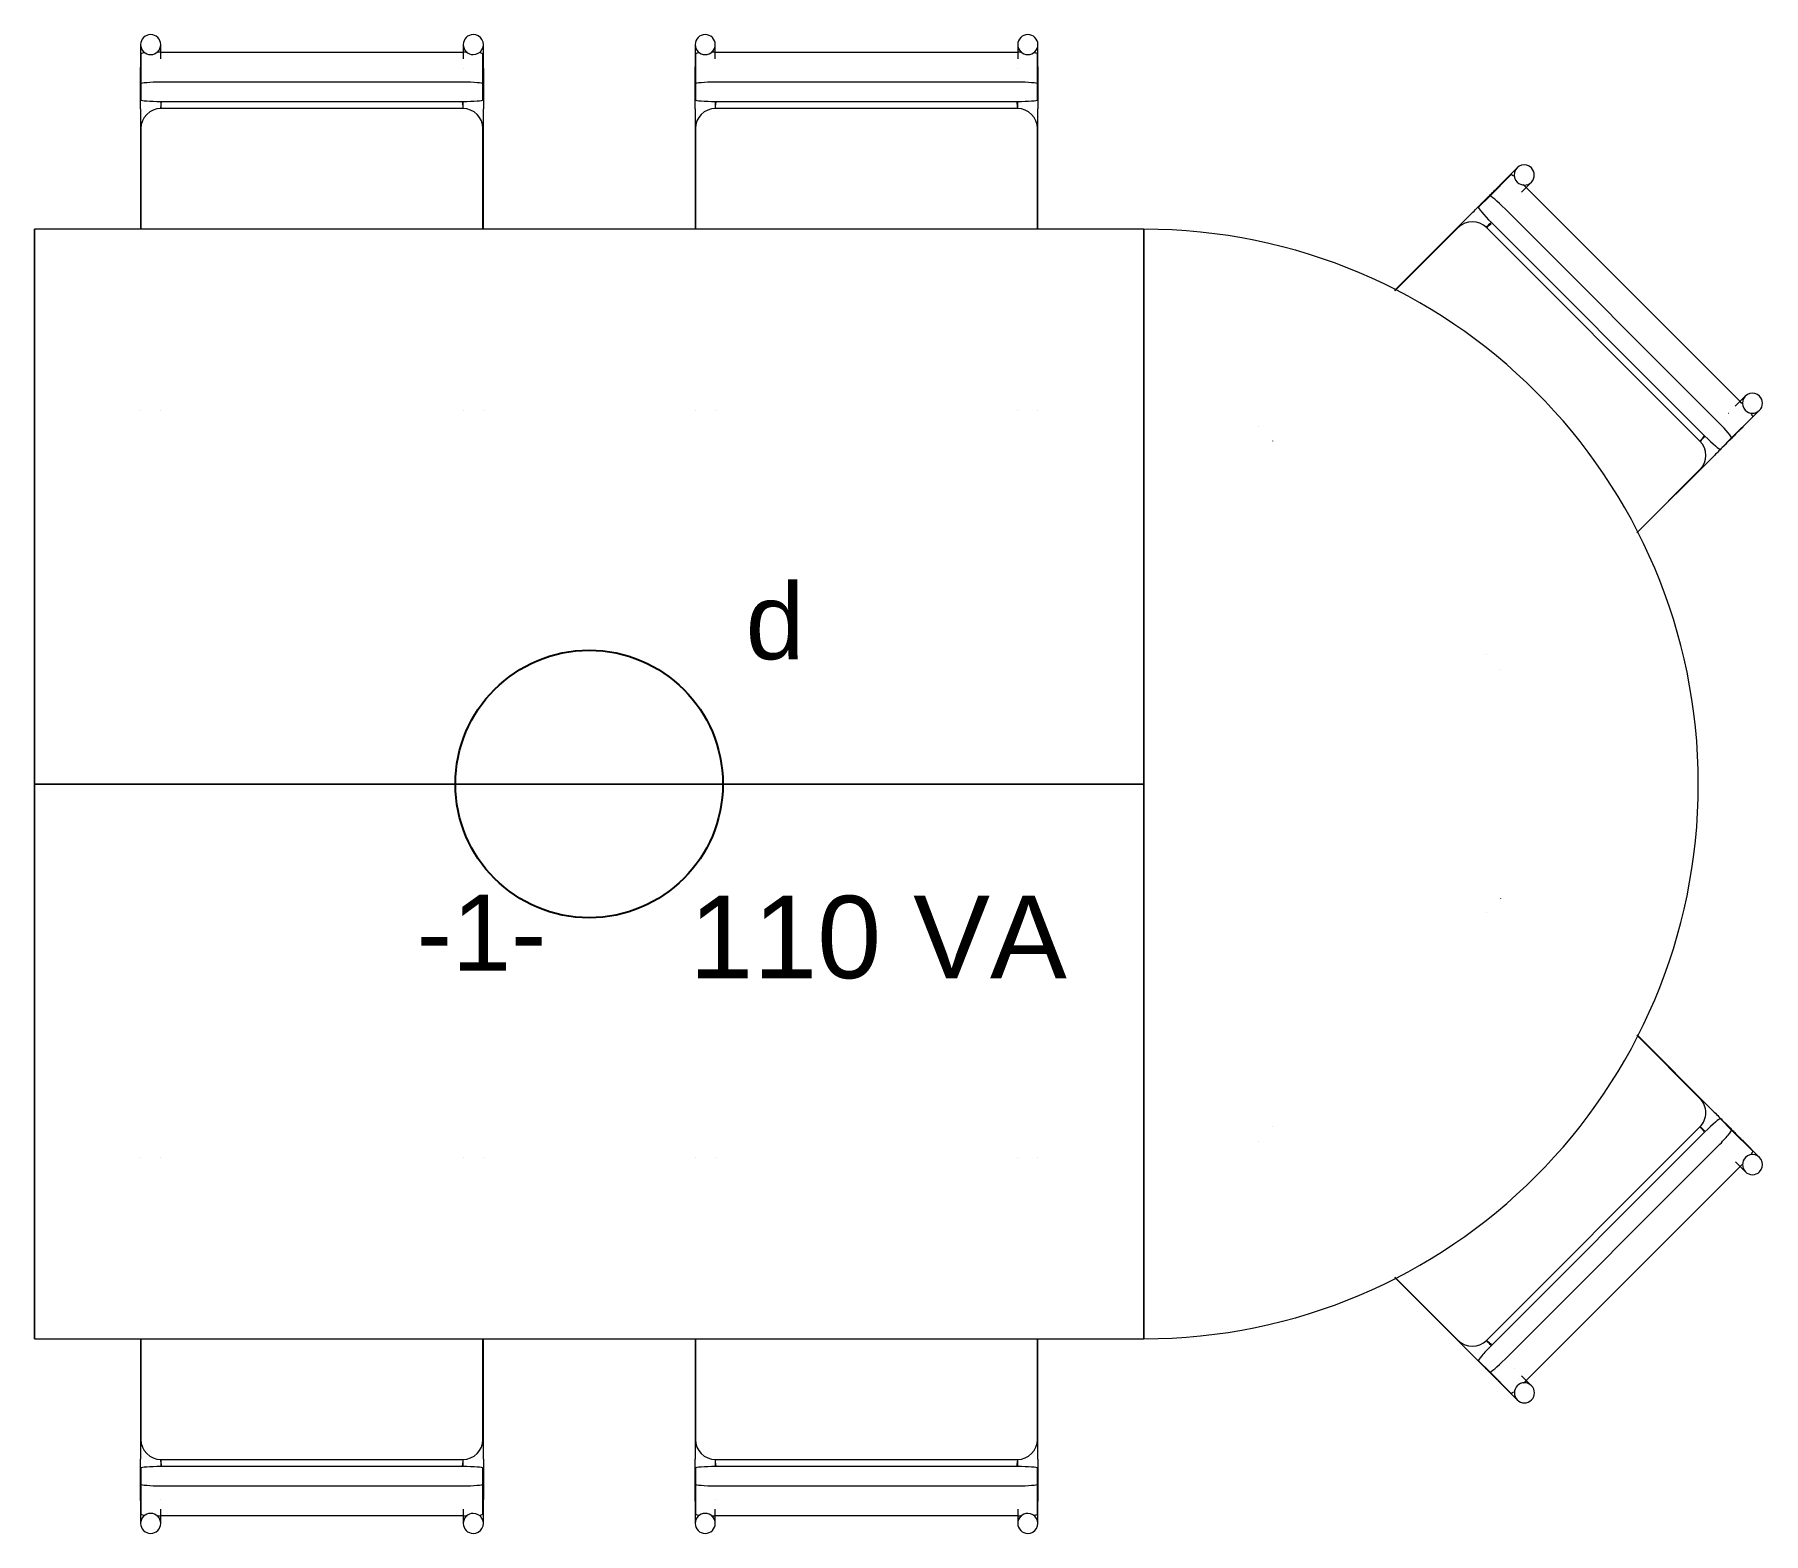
# Model space of a CAD drawing. Header units: metres. Extents: x -182 to 99, y 70 to 113.
# Drawn here: x -89.644 to -87.462, y 84.489 to 86.38 of the extents above; entities that cross this region are included whole.
import ezdxf

# ---------------------------------------------------------------- set-up
doc = ezdxf.new("R2010")
doc.units = ezdxf.units.M
doc.header["$LTSCALE"] = 0.01
doc.layers.add('Elétrica', color=7, linetype='Continuous')
doc.layers.add('I-FURN-PNLS', color=2, linetype='Continuous', lineweight=9)
doc.styles.add('Arial', font='arial.ttf', dxfattribs={"height": 0.295059880239521})

# ---------------------------------------------------------------- blocks, each defined once
blk = doc.blocks.new('Table de réunion - 02 - 8 personnes-136515-Planta Baja')
at = {"layer": 'I-FURN-PNLS'}
for p, q in [((-0.4061786165013594, 0.9330027988993776), (-0.4061786165013589, 0.9028083870644255)), ((-0.4059000000000128, 0.9213603066505412), (-0.4059000000000134, 0.8834052886532433)), ((-0.3807786165013586, 0.9151041259502029), (-0.3807786165013591, 0.9330027988993734)), ((-0.3805000000000024, 0.9235740625163452), (0.0004999999999976, 0.9235740625163452)), ((0.0010332656554093, 0.9330027988993776), (0.0010332656554099, 0.9150981790493444)), ((0.0258999999999876, 0.8834052886532475), (0.0258999999999876, 0.9213603066505412)), ((0.0264332656554101, 0.9028083870644298), (0.0264332656554095, 0.9330027988993776)), ((0.2938213834986423, 0.9330027988993776), (0.2938213834986423, 0.9028083870644298)), ((0.2940999999999883, 0.9213603066505456), (0.2940999999999878, 0.8834052886532475)), ((0.3192213834986425, 0.9151041259502074), (0.319221383498642, 0.9330027988993776)), ((0.3194999999999979, 0.9235740625163472), (0.7004999999999979, 0.9235740625163472)), ((0.7010332656554105, 0.9330027988993776), (0.7010332656554111, 0.9150981790493444)), ((0.7258999999999894, 0.8834052886532475), (0.7258999999999894, 0.9213603066505412)), ((0.7264332656554107, 0.9028083870644298), (0.7264332656554102, 0.9330027988993776)), ((-0.4059346317975895, 0.9003344979773444), (-0.4059346317975895, 0.9052822761515328)), ((0.02611485014013, 0.9056344029256796), (0.0261148501401291, 0.8999823712031934)), ((0.29406536820241, 0.9003344979773507), (0.2940653682024116, 0.9052822761515391)), ((0.7261148501401294, 0.9056344029256856), (0.7261148501401294, 0.8999823712031954)), ((-0.4059000000000025, 0.8834052886532591), (-0.4059000000000025, 0.8634814858611441)), ((0.0004999999999976, 0.8856190445190495), (-0.3805000000000024, 0.8856190445190495)), ((0.0258999999999974, 0.8634814858611441), (0.0258999999999974, 0.8834052886532591)), ((0.2940999999999979, 0.8834052886532612), (0.2940999999999979, 0.8634814858611463)), ((0.7004999999999979, 0.8856190445190517), (0.3194999999999979, 0.8856190445190517)), ((0.7258999999999978, 0.8634814858611463), (0.7258999999999978, 0.8834052886532612)), ((-0.4061786165013589, 0.852008387064424), (-0.4061786165013589, 0.6999999999999796)), ((-0.3805000000000024, 0.8612677299953535), (0.0004999999999974, 0.8612677299953535)), ((0.0004999999999974, 0.8523999999999965), (-0.3805000000000026, 0.8523999999999965)), ((0.0264332656554095, 0.6999999999999839), (0.0264332656554095, 0.852008387064424)), ((0.2938213834986423, 0.8520083870644283), (0.2938213834986423, 0.6999999999999796)), ((0.3194999999999979, 0.8612677299953556), (0.7004999999999978, 0.8612677299953556)), ((0.7004999999999977, 0.8523999999999986), (0.3194999999999976, 0.8523999999999986)), ((0.7264332656554107, 0.6999999999999796), (0.7264332656554107, 0.852008387064424)), ((-0.4059000000000025, 0.8269999999999965), (-0.4059000000000025, 0.6999999999999942)), ((0.0258999999999976, 0.6999999999999945), (0.0258999999999976, 0.8269999999999967)), ((0.2940999999999979, 0.8269999999999988), (0.2940999999999979, 0.6999999999999922)), ((0.7258999999999979, 0.6999999999999926), (0.7258999999999979, 0.826999999999999)), ((1.323480427631215, 0.7688091357475663), (1.29664217702527, 0.7419708851416246)), ((1.331335837089155, 0.7774186967277542), (1.309985163726722, 0.7560680233653213)), ((1.296642177025278, 0.7419708851416349), (1.28255392096395, 0.7278826290803071)), ((1.3082120225176, 0.7538445746160085), (1.312208612476035, 0.757841164574451)), ((1.336644677188242, 0.7468065123425656), (1.349296349331294, 0.7594581844856173)), ((1.343006301657953, 0.7524139852900338), (1.612413985290028, 0.4830063016579588)), ((1.274064139242446, 0.7201469988810474), (1.176604005128928, 0.6226868647675277)), ((1.585575734684083, 0.4561680510520138), (1.316168051052009, 0.7255757346840886)), ((0.8599999999999987, 0.6999999999999929), (-0.5399999999999996, 0.6999999999999929)), ((-0.5399999999999996, 0.6999999999999929), (-0.5399999999999996, -6.9e-15)), ((-0.5400000000000053, -0.6999999999999966), (-0.5400000000000112, 0.7000000000000037)), ((0.8599999999999987, -6.9e-15), (0.8599999999999987, 0.6999999999999929)), ((0.8600000000000045, 0.7000000000000056), (0.8599999999999983, -0.6999999999999945)), ((1.256757614923772, 0.7020863230401289), (1.177109080863085, 0.6224377889794427)), ((1.562086323040122, 0.4326786394080536), (1.292678639408048, 0.7020863230401285)), ((1.298949071421497, 0.7083567550535768), (1.568356755053571, 0.4389490714215019)), ((1.619278120341943, 0.4894764134749701), (1.606626448198892, 0.4768247413319142)), ((1.601970885141621, 0.4366421770252695), (1.628809135747566, 0.4634804276312156)), ((1.615887959221647, 0.450165227870396), (1.637238632584082, 0.4715159012328288)), ((1.587882629080301, 0.4225539209639556), (1.601970885141629, 0.4366421770252834)), ((1.617464739732515, 0.4520870548583356), (1.6139661322337, 0.4485884473595296)), ((1.482437788979436, 0.3171090808630907), (1.562086323040122, 0.396757614923777)), ((1.48256792416429, 0.3168451928130369), (1.579966934737371, 0.4142442033861176)), ((0.8599999999999987, 6.9e-15), (-0.5399999999999996, 6.9e-15)), ((-0.5399999999999996, 6.9e-15), (-0.5399999999999996, -0.6999999999999929)), ((0.8599999999999987, -0.6999999999999929), (0.8599999999999987, 6.9e-15)), ((-0.5399999999999996, -6.9e-15), (0.8599999999999987, -6.9e-15)), ((1.562086323040121, -0.3967576149237688), (1.482437788979439, -0.3171090808630865)), ((1.580146998881041, -0.4140641392424651), (1.482686864767513, -0.3166040051289367)), ((1.292678639408045, -0.7020863230401194), (1.56208632304012, -0.4326786394080455)), ((1.601970885141627, -0.4366421770252755), (1.587882629080299, -0.4225539209639476)), ((1.568356755053569, -0.4389490714214939), (1.298949071421493, -0.7083567550535677)), ((1.316168051052005, -0.7255757346840797), (1.58557573468408, -0.4561680510520058)), ((1.628809135747564, -0.4634804276312329), (1.601970885141619, -0.4366421770252912)), ((1.613844574616, -0.4482120225175973), (1.617841164574455, -0.4522086124760517)), ((1.637418696727751, -0.4713358370891762), (1.616068023365317, -0.4499851637267391)), ((1.606806512342561, -0.4766446771882615), (1.619458184485613, -0.4892963493313132)), ((1.612413985290025, -0.4830063016579509), (1.34300630165795, -0.7524139852900249)), ((1.176845192813029, -0.6225679241643056), (1.274244203386113, -0.7199669347373862)), ((1.177109080863087, -0.6224377889794367), (1.256757614923768, -0.702086323040119)), ((-0.5399999999999996, -0.6999999999999929), (0.8599999999999987, -0.6999999999999929)), ((-0.4061786165013589, -0.70000000000001), (-0.4061786165013589, -0.8520083870644544)), ((-0.4059000000000025, -0.6999999999999917), (-0.4059000000000025, -0.8269999999999965)), ((0.0258999999999976, -0.8269999999999967), (0.0258999999999976, -0.6999999999999904)), ((0.0264332656554095, -0.8520083870644544), (0.0264332656554095, -0.7000000000000055)), ((0.2938213834986429, -0.70000000000001), (0.2938213834986429, -0.8520083870644544)), ((0.2940999999999979, -0.6999999999999938), (0.2940999999999979, -0.8269999999999988)), ((0.7258999999999979, -0.826999999999999), (0.7258999999999979, -0.6999999999999926)), ((0.7264332656554112, -0.8520083870644587), (0.7264332656554112, -0.70000000000001)), ((1.282553920963947, -0.7278826290802979), (1.296642177025275, -0.7419708851416259)), ((1.296642177025267, -0.7419708851416421), (1.323480427631211, -0.7688091357475836)), ((1.312087054858327, -0.757464739732512), (1.30858844735953, -0.7539661322337112)), ((1.31016522787039, -0.7558879592216645), (1.331515901232824, -0.7772386325841018)), ((1.349476413474963, -0.7592781203419604), (1.336824741331911, -0.7466264481989131)), ((-0.4059000000000025, -0.8634814858611441), (-0.4059000000000025, -0.8834052886532591)), ((-0.3805000000000026, -0.8523999999999965), (0.0004999999999974, -0.8523999999999965)), ((0.0004999999999974, -0.8612677299953535), (-0.3805000000000024, -0.8612677299953535)), ((0.0258999999999974, -0.8834052886532591), (0.0258999999999974, -0.8634814858611441)), ((0.2940999999999979, -0.8634814858611463), (0.2940999999999979, -0.8834052886532612)), ((0.3194999999999976, -0.8523999999999986), (0.7004999999999977, -0.8523999999999986)), ((0.7004999999999978, -0.8612677299953556), (0.3194999999999979, -0.8612677299953556)), ((0.7258999999999978, -0.8834052886532612), (0.7258999999999978, -0.8634814858611463)), ((-0.4059000000000134, -0.8834052886532779), (-0.4059000000000134, -0.9213603066505716)), ((-0.3805000000000024, -0.8856190445190495), (0.0004999999999976, -0.8856190445190495)), ((0.0258999999999871, -0.9213603066505672), (0.0258999999999876, -0.8834052886532736)), ((0.2940999999999878, -0.8834052886532779), (0.2940999999999878, -0.9213603066505716)), ((0.3194999999999979, -0.8856190445190517), (0.7004999999999979, -0.8856190445190517)), ((0.7258999999999888, -0.9213603066505716), (0.7258999999999888, -0.8834052886532779)), ((-0.4061786165013589, -0.9028083870644557), (-0.4061786165013594, -0.933002798899408)), ((-0.4059346317975886, -0.9052822761515376), (-0.4059346317975879, -0.9003344979773368)), ((-0.3807786165013591, -0.933002798899408), (-0.3807786165013591, -0.9151041259502378)), ((0.0010332656554093, -0.915098179049366), (0.0010332656554093, -0.9330027988994039)), ((0.0261148501401291, -0.8999823712031934), (0.0261148501401291, -0.9056344029256834)), ((0.0264332656554095, -0.9330027988994039), (0.0264332656554095, -0.9028083870644515)), ((0.2938213834986429, -0.9028083870644557), (0.2938213834986429, -0.933002798899408)), ((0.2940653682024116, -0.9052822761515391), (0.2940653682024116, -0.9003344979773427)), ((0.3192213834986425, -0.933002798899408), (0.3192213834986431, -0.9151041259502378)), ((0.7010332656554111, -0.9150981790493704), (0.7010332656554111, -0.933002798899408)), ((0.7261148501401294, -0.8999823712031954), (0.7261148501401294, -0.9056344029256856)), ((0.7264332656554107, -0.933002798899408), (0.7264332656554112, -0.9028083870644557)), ((0.0004999999999976, -0.9235740625163452), (-0.3805000000000024, -0.9235740625163452)), ((0.7004999999999979, -0.9235740625163472), (0.3194999999999979, -0.9235740625163472))]:
    blk.add_line(p, q, dxfattribs=at)
at = {"layer": 'I-FURN-PNLS', "flags": 128}
for points in [[(-0.4061786165013589, 0.852008387064424), (-0.4061786165013589, 0.8540398452411077), (-0.4061786165013589, 0.8560680535180587), (-0.4061786165013589, 0.8580897671947015), (-0.4061786165013589, 0.8601017519604321), (-0.4061786165013589, 0.8621007890688165), (-0.4061786165013589, 0.8640836804869239), (-0.4061786165013589, 0.8660472540114835), (-0.4061786165013589, 0.8679883683437276), (-0.4061786165013589, 0.8699039181148018), (-0.4061786165013589, 0.8717908388537025), (-0.4061786165013589, 0.8736461118897809), (-0.4061786165013589, 0.8754667691819319), (-0.4061786165013589, 0.877249898066884), (-0.4061786165013589, 0.8789926459188073), (-0.4061786165013589, 0.8806922247128913), (-0.4061786165013589, 0.8823459154856326), (-0.4061786165013589, 0.8839510726845642), (-0.4061786165013589, 0.8855051284005767), (-0.4061786165013589, 0.8870055964760393), (-0.4061786165013589, 0.8884500764821229), (-0.4061786165013589, 0.8898362575589459), (-0.4061786165013589, 0.8911619221124952), (-0.4061786165013589, 0.8924249493622728), (-0.4061786165013589, 0.8936233187341173), (-0.4061786165013589, 0.8947551130926668), (-0.4061786165013589, 0.8958185218083837), (-0.4061786165013589, 0.8968118436541789), (-0.4061786165013589, 0.8977334895269928), (-0.4061786165013589, 0.8985819849900302), (-0.4061786165013589, 0.8993559726315608), (-0.4061786165013589, 0.9000542142364631), (-0.4061786165013589, 0.9006755927671202), (-0.4061786165013589, 0.9012191141504332), (-0.4061786165013589, 0.9016839088681412), (-0.4061786165013589, 0.9020692333478376), (-0.4061786165013589, 0.9023744711525616), (-0.4061786165013589, 0.9025991339669368), (-0.4061786165013589, 0.9027428623783836), (-0.4061786165013589, 0.9028054264521091), (-0.4061786165013589, 0.9028083870644255)], [(0.0010332656554099, 0.902742862378388), (0.0010332656554099, 0.9028054264521136), (0.0010332656554099, 0.9028083870644298)], [(0.0264332656554101, 0.9028083870644298), (0.0264332656554101, 0.9027677524828052), (0.0264332656554101, 0.9026459137446028), (0.0264332656554101, 0.9024430657658058), (0.0264332656554101, 0.9021595330599104), (0.0264332656554101, 0.9017957692187628), (0.0264332656554101, 0.9013523561869096), (0.0264332656554101, 0.9008300033306128), (0.0264332656554101, 0.9002295463030197), (0.0264332656554101, 0.8995519457072653), (0.0264332656554101, 0.8987982855597735), (0.0264332656554101, 0.8979697715560012), (0.0264332656554101, 0.8970677291416143), (0.0264332656554101, 0.8960936013920509), (0.0264332656554101, 0.8950489467039059), (0.0264332656554101, 0.8939354363018369), (0.0264332656554101, 0.8927548515649479), (0.0264332656554101, 0.8915090811769735), (0.0264332656554101, 0.8902001181047845), (0.0264332656554101, 0.8888300564100683), (0.0264332656554095, 0.8874010878992622), (0.0264332656554095, 0.8859154986171656), (0.0264332656554095, 0.8843756651897148), (0.0264332656554095, 0.8827840510219132), (0.0264332656554095, 0.8811432023569118), (0.0264332656554095, 0.879455744202529), (0.0264332656554095, 0.8777243761318516), (0.0264332656554095, 0.8759518679644537), (0.0264332656554095, 0.8741410553352832), (0.0264332656554095, 0.8722948351582664), (0.0264332656554095, 0.8704161609918406), (0.0264332656554095, 0.8685080383139197), (0.0264332656554095, 0.8665735197137299), (0.0264332656554095, 0.8646157000083702), (0.0264332656554095, 0.8626377112917131), (0.0264332656554095, 0.8606427179237579), (0.0264332656554095, 0.8586339114683271), (0.0264332656554095, 0.8566145055872166), (0.0264332656554095, 0.8545877308990558), (0.0264332656554095, 0.8525568298109902), (0.0264332656554095, 0.852008387064424)], [(0.2938213834986423, 0.8520083870644283), (0.2938213834986423, 0.8540398452411119), (0.2938213834986423, 0.856068053518063), (0.2938213834986423, 0.8580897671947058), (0.2938213834986423, 0.8601017519604363), (0.2938213834986423, 0.8621007890688208), (0.2938213834986423, 0.8640836804869282), (0.2938213834986423, 0.8660472540114877), (0.2938213834986423, 0.867988368343732), (0.2938213834986423, 0.8699039181148059), (0.2938213834986423, 0.8717908388537068), (0.2938213834986423, 0.8736461118897851), (0.2938213834986423, 0.8754667691819362), (0.2938213834986423, 0.8772498980668885), (0.2938213834986423, 0.8789926459188117), (0.2938213834986423, 0.8806922247128955), (0.2938213834986423, 0.8823459154856369), (0.2938213834986423, 0.8839510726845684), (0.2938213834986423, 0.8855051284005809), (0.2938213834986423, 0.8870055964760437), (0.2938213834986423, 0.8884500764821271), (0.2938213834986423, 0.8898362575589501), (0.2938213834986423, 0.8911619221124994), (0.2938213834986423, 0.8924249493622769), (0.2938213834986423, 0.8936233187341217), (0.2938213834986423, 0.8947551130926709), (0.2938213834986423, 0.8958185218083881), (0.2938213834986423, 0.8968118436541832), (0.2938213834986423, 0.897733489526997), (0.2938213834986423, 0.8985819849900344), (0.2938213834986423, 0.8993559726315652), (0.2938213834986423, 0.9000542142364674), (0.2938213834986423, 0.9006755927671244), (0.2938213834986423, 0.9012191141504374), (0.2938213834986423, 0.9016839088681454), (0.2938213834986423, 0.9020692333478422), (0.2938213834986423, 0.902374471152566), (0.2938213834986423, 0.9025991339669409), (0.2938213834986423, 0.902742862378388), (0.2938213834986423, 0.9028054264521136), (0.2938213834986423, 0.9028083870644298)], [(0.7010332656554111, 0.902742862378388), (0.7010332656554111, 0.9028054264521091), (0.7010332656554111, 0.9028083870644298)], [(0.7264332656554107, 0.9028083870644298), (0.7264332656554107, 0.9027677524828052), (0.7264332656554107, 0.9026459137446028), (0.7264332656554107, 0.9024430657658058), (0.7264332656554107, 0.9021595330599104), (0.7264332656554107, 0.9017957692187628), (0.7264332656554107, 0.9013523561869096), (0.7264332656554107, 0.9008300033306128), (0.7264332656554107, 0.9002295463030197), (0.7264332656554107, 0.8995519457072653), (0.7264332656554107, 0.8987982855597735), (0.7264332656554107, 0.8979697715560012), (0.7264332656554107, 0.8970677291416143), (0.7264332656554107, 0.8960936013920509), (0.7264332656554107, 0.8950489467039059), (0.7264332656554107, 0.8939354363018369), (0.7264332656554107, 0.8927548515649479), (0.7264332656554107, 0.8915090811769735), (0.7264332656554107, 0.8902001181047845), (0.7264332656554107, 0.8888300564100683), (0.7264332656554107, 0.8874010878992622), (0.7264332656554107, 0.8859154986171656), (0.7264332656554107, 0.8843756651897148), (0.7264332656554107, 0.8827840510219132), (0.7264332656554107, 0.8811432023569118), (0.7264332656554107, 0.879455744202529), (0.7264332656554107, 0.8777243761318516), (0.7264332656554107, 0.8759518679644537), (0.7264332656554107, 0.8741410553352832), (0.7264332656554107, 0.8722948351582664), (0.7264332656554107, 0.8704161609918406), (0.7264332656554107, 0.8685080383139197), (0.7264332656554107, 0.8665735197137299), (0.7264332656554107, 0.8646157000083702), (0.7264332656554107, 0.8626377112917131), (0.7264332656554107, 0.8606427179237579), (0.7264332656554107, 0.8586339114683271), (0.7264332656554107, 0.8566145055872121), (0.7264332656554107, 0.8545877308990558), (0.7264332656554107, 0.8525568298109858), (0.7264332656554107, 0.852008387064424)], [(-0.3807786165013586, 0.8606427179237579), (-0.3807786165013586, 0.8586339114683271), (-0.3807786165013586, 0.8566145055872121), (-0.3807786165013586, 0.8545877308990515), (-0.3807786165013586, 0.8525568298109858)], [(-0.3805000000000126, 0.8523999999999837), (-0.3804695240637964, 0.8539235936324955), (-0.3803781450101429, 0.8554447498402087), (-0.3802260090260452, 0.8569610350976908), (-0.3800133594966241, 0.8584700236719854), (-0.3797405366157639, 0.8599693015032748), (-0.3794349607578156, 0.8613358011385615)], [(-0.000343358647228, 0.8603719931704485), (-5.43652874539e-05, 0.8588757481444809), (0.000174563066089, 0.8573691433029068), (0.0003430601768703, 0.855854588892075), (0.0004508564854556, 0.8543345078759556), (0.0004977795407477, 0.8528113320599073), (0.0004999999999864, 0.8523999999999837)], [(0.0010332656554099, 0.8520083870644283), (0.0010332656554099, 0.8540398452411077), (0.0010332656554099, 0.856068053518063), (0.0010332656554099, 0.8580897671947058), (0.0010332656554099, 0.8601017519604321), (0.0010332656554099, 0.861314207159625)], [(0.3192213834986425, 0.8606427179237623), (0.3192213834986425, 0.8586339114683271), (0.3192213834986425, 0.8566145055872166), (0.3192213834986425, 0.8545877308990558), (0.3192213834986425, 0.8525568298109902)], [(0.3194999999999886, 0.8523999999999881), (0.3195304759362052, 0.8539235936324955), (0.3196218549898587, 0.8554447498402131), (0.3197739909739559, 0.8569610350976951), (0.319986640503377, 0.8584700236719895), (0.3202594633842372, 0.8599693015032791), (0.3205650392421855, 0.8613358011385658)], [(0.6996566413527731, 0.8603719931704485), (0.6999456347125478, 0.8588757481444809), (0.7001745630660908, 0.8573691433029068), (0.7003430601768716, 0.855854588892075), (0.7004508564854568, 0.8543345078759556), (0.7004977795407493, 0.8528113320599073), (0.7004999999999875, 0.8523999999999837)], [(0.7010332656554105, 0.852008387064424), (0.7010332656554105, 0.8540398452411077), (0.7010332656554105, 0.856068053518063), (0.7010332656554105, 0.8580897671947058), (0.7010332656554105, 0.8601017519604321), (0.7010332656554105, 0.861314207159625)], [(1.274064139242446, 0.7201469988810474), (1.275500597094873, 0.7215834567334762), (1.276934756921166, 0.7230176165597659), (1.278364324371537, 0.7244471840101375), (1.279787012443026, 0.7258698720816282), (1.28120054513821, 0.7272834047768083), (1.282602661106311, 0.7286855207449145), (1.283991117260885, 0.7300739768994876), (1.285363692368271, 0.7314465520068727), (1.286718190601099, 0.7328010502396997), (1.28805244505114, 0.7341353046897391), (1.289364321195901, 0.7354471808345016), (1.2906517203134, 0.7367345799519996), (1.291912582839681, 0.7379954424782798), (1.293144891663672, 0.7392277513022723), (1.294346675354131, 0.7404295349927299), (1.295516011313521, 0.7415988709521226), (1.296651028853755, 0.7427338884923559), (1.297749912188889, 0.7438327718274879), (1.298810903340005, 0.7448937629786055), (1.299832304947592, 0.7459151645861919), (1.300812482986966, 0.7468953426255664), (1.301749869382359, 0.7478327290209609), (1.302642964515502, 0.7487258241541034), (1.303490339624698, 0.7495731992632954), (1.304290639090538, 0.7503734987291386), (1.305042582604597, 0.7511254422431959), (1.305744967217658, 0.7518278268562567), (1.306396669264175, 0.7524795289027734), (1.306996646159896, 0.7530795057984949), (1.307543938069777, 0.7536267977083763), (1.30803766944351, 0.7541205290821102), (1.30847705041622, 0.7545599100548204), (1.308861378072082, 0.7549442377106845), (1.309190037568831, 0.7552728972074317), (1.309462503121384, 0.7555453627599844), (1.30967833884298, 0.7557611984815813), (1.309837199442504, 0.7559200590811055), (1.309938830776888, 0.7560216904154893), (1.309983070257675, 0.7560659298962743), (1.309985163726723, 0.7560680233653213)], [(1.298130045386225, 0.7082918805405495), (1.296709604719496, 0.7068714398738192), (1.295281669126995, 0.7054435042813196), (1.293848523001059, 0.7040103581553856), (1.292412459069769, 0.7025742942240947)], [(1.29267863940804, 0.7020863230401155), (1.293777532538523, 0.703142116688277), (1.294917767156739, 0.7041531218094982), (1.296097519130536, 0.7051177210112578), (1.297314901108423, 0.7060343711406069), (1.298567965538928, 0.7069016057528775)], [(-0.4061786165013589, 0.4710739117504657), (-0.4061786165013589, 0.4710113476767401), (-0.4061786165013589, 0.4710083870644241)], [(-0.3807786165013591, 0.4710739117504657), (-0.3807786165013591, 0.4710113476767401), (-0.3807786165013591, 0.4710083870644241)], [(0.0010332656554093, 0.4710739117504657), (0.0010332656554093, 0.4710113476767445), (0.0010332656554093, 0.4710083870644283)], [(0.0264332656554095, 0.4710739117504657), (0.0264332656554095, 0.4710113476767445), (0.0264332656554095, 0.4710083870644283)], [(0.2938213834986423, 0.4710739117504701), (0.2938213834986423, 0.4710113476767445), (0.2938213834986423, 0.4710083870644283)], [(0.319221383498642, 0.4710739117504701), (0.319221383498642, 0.4710113476767445), (0.319221383498642, 0.4710083870644283)], [(0.7010332656554105, 0.4710739117504657), (0.7010332656554105, 0.4710113476767445), (0.7010332656554105, 0.4710083870644283)], [(0.7264332656554107, 0.4710739117504657), (0.7264332656554107, 0.4710113476767445), (0.7264332656554107, 0.4710083870644283)], [(1.597881114029675, 0.4680794071626965), (1.597925353510463, 0.4681236466434858), (1.597927446979509, 0.4681257401125329)], [(1.004702788560204, 0.4507856481988071), (1.004658549079416, 0.4507414087180177), (1.004656455610369, 0.4507393152489749)], [(1.567127028852102, 0.4389120344568661), (1.566273373012341, 0.4376496802882752), (1.565369919303491, 0.4364224729970308), (1.564418113058757, 0.4352323758530096), (1.563419476965093, 0.4340812927577725), (1.562375608627217, 0.4329710651987144), (1.562086323040112, 0.432678639408043)], [(1.562086323040114, 0.4322846161731383), (1.56344288034766, 0.4336411734806834), (1.564877040173954, 0.4350753333069774), (1.566306607624325, 0.4365049007573448), (1.567729295695814, 0.4379275888288353)], [(1.615887959221648, 0.450165227870396), (1.615859226233431, 0.4501364948821768), (1.615773073235436, 0.4500503418841805), (1.615629638054079, 0.4499069067028258), (1.615429150155053, 0.4497064188037994), (1.615171930276227, 0.4494491989249729), (1.614858389914539, 0.4491356585632883), (1.61448903066768, 0.4487662993164263), (1.614064443431653, 0.4483417120803987), (1.613585307455463, 0.4478625761042083), (1.613052389254461, 0.4473296579032056), (1.612466541384085, 0.4467438100328323), (1.611828701075955, 0.4461059697247028), (1.611139888738497, 0.4454171573872447), (1.610401206324513, 0.444678474973259), (1.609613835568286, 0.4438911042170342), (1.608779036095067, 0.4430563047438166), (1.607898143405928, 0.4421754120546761), (1.60697256674126, 0.4412498353900058), (1.606003786826281, 0.4402810554750268), (1.604993353502191, 0.4392706221509385), (1.603942883246762, 0.4382201518955083), (1.602854056588313, 0.4371313252370632), (1.60172861541723, 0.4360058840659779), (1.600568360199303, 0.4348456288480461), (1.599375147095371, 0.4336524157441146), (1.598150884991867, 0.4324281536406147), (1.59689753244699, 0.4311748010957339), (1.595617094557447, 0.4298943632061921), (1.594311619750713, 0.4285888883994597), (1.592983196507995, 0.4272604651567418), (1.591633950023098, 0.4259112186718482), (1.590266038802575, 0.4245433074513238), (1.588881651212572, 0.4231589198613199), (1.587483001977914, 0.4217602706266586), (1.586072328639013, 0.4203495972877568), (1.584651887972284, 0.4189291566210308), (1.583223952379784, 0.4175012210285311), (1.581790806253847, 0.4160680749025928), (1.580354742322555, 0.4146320109713019), (1.579966934737371, 0.4142442033861176)], [(1.022663300802342, 0.4328251359566657), (1.022619061321554, 0.4327808964758807), (1.022616967852508, 0.4327788030068336)], [(1.292645071812992, 0.1628433649460186), (1.292600832332204, 0.1627991254652292), (1.292598738863157, 0.1627970319961821)], [(1.31060558405513, 0.1448828527038772), (1.310561344574341, 0.1448386132230879), (1.310559251105295, 0.1448365197540451)], [(1.3107856481988, -0.1447027885602203), (1.310741408718012, -0.1446585490794353), (1.310739315248966, -0.1446564556103839)], [(1.292825135956661, -0.1626633008023573), (1.292780896475874, -0.1626190613215723), (1.292778803006828, -0.1626169678525252)], [(1.580146998881041, -0.4140641392424651), (1.58158345673347, -0.4155005970948894), (1.58301761655976, -0.4169347569211836), (1.584447184010133, -0.4183643243715596), (1.585869872081621, -0.4197870124430458), (1.587283404776805, -0.4212005451382303), (1.588685520744907, -0.4226026611063322), (1.590073976899481, -0.4239911172609054), (1.591446552006867, -0.4253636923682948), (1.592801050239695, -0.4267181906011217), (1.594135304689736, -0.428052445051161), (1.595447180834496, -0.4293643211959193), (1.596734579951995, -0.4306517203134172), (1.597995442478277, -0.4319125828397018), (1.599227751302267, -0.4331448916636899), (1.600429534992725, -0.434346675354152), (1.601598870952117, -0.4355160113135402), (1.60273388849235, -0.4366510288537736), (1.603832771827485, -0.4377499121889099), (1.6048937629786, -0.4388109033400277), (1.605915164586187, -0.4398323049476096), (1.606895342625562, -0.4408124829869841), (1.607832729020953, -0.4417498693823787), (1.608725824154097, -0.4426429645155209), (1.609573199263293, -0.4434903396247174), (1.610373498729133, -0.4442906390905562), (1.611125442243191, -0.4450425826046179), (1.611827826856253, -0.4457449672176787), (1.61247952890277, -0.4463966692641954), (1.613079505798492, -0.4469966461599169), (1.613626797708372, -0.4475439380697983), (1.614120529082104, -0.4480376694435279), (1.614559910054815, -0.4484770504162381), (1.614944237710677, -0.4488613780720978), (1.615272897207427, -0.4491900375688493), (1.615545362759979, -0.4494625031214064), (1.615761198481575, -0.449678338842999), (1.615920059081099, -0.4498371994425233), (1.616021690415483, -0.4499388307769071), (1.61606592989627, -0.4499830702576963), (1.616068023365317, -0.4499851637267391)], [(1.022843364946011, -0.4326450718130045), (1.022799125465223, -0.4326008323322194), (1.022797031996177, -0.4325987388631723)], [(1.562086323040111, -0.4326786394080603), (1.56314211668827, -0.4337775325385441), (1.564153121809492, -0.4349177671567576), (1.565117721011253, -0.4360975191305556), (1.5660343711406, -0.4373149011084422), (1.566901605752869, -0.4385679655389461)], [(1.568291880540544, -0.4381300453862456), (1.566871439873815, -0.4367096047195152), (1.565443504281314, -0.4352816691270156), (1.564010358155378, -0.4338485230010773), (1.562574294224087, -0.4324124590697864)], [(1.004882852703872, -0.4506055840551458), (1.004838613223085, -0.4505613445743608), (1.004836519754038, -0.4505592511053094)], [(-0.4061786165013589, -0.471073911750496), (-0.4061786165013589, -0.4710113476767748), (-0.4061786165013589, -0.4710083870644544)], [(-0.3807786165013591, -0.471073911750496), (-0.3807786165013591, -0.4710113476767748), (-0.3807786165013591, -0.4710083870644544)], [(0.0010332656554093, -0.4710739117504918), (0.0010332656554093, -0.4710113476767705), (0.0010332656554093, -0.4710083870644544)], [(0.0264332656554095, -0.4710739117504918), (0.0264332656554095, -0.4710113476767705), (0.0264332656554095, -0.4710083870644544)], [(0.2938213834986429, -0.471073911750496), (0.2938213834986429, -0.4710113476767748), (0.2938213834986429, -0.4710083870644544)], [(0.3192213834986425, -0.471073911750496), (0.3192213834986425, -0.4710113476767748), (0.3192213834986425, -0.4710083870644544)], [(0.7010332656554105, -0.471073911750496), (0.7010332656554105, -0.4710113476767748), (0.7010332656554105, -0.4710083870644587)], [(0.7264332656554112, -0.4710739117505004), (0.7264332656554112, -0.4710113476767748), (0.7264332656554112, -0.4710083870644587)], [(1.310165227870389, -0.7558879592216645), (1.310136494882174, -0.7558592262334497), (1.310050341884178, -0.7557730732354533), (1.309906906702821, -0.7556296380540987), (1.309706418803795, -0.7554291501550723), (1.30944919892497, -0.7551719302762459), (1.309135658563281, -0.7548583899145567), (1.308766299316421, -0.7544890306676992), (1.308341712080395, -0.7540644434316716), (1.307862576104205, -0.7535853074554812), (1.307329657903202, -0.7530523892544784), (1.306743810032827, -0.7524665413841009), (1.306105969724696, -0.7518287010759757), (1.305417157387239, -0.7511398887385133), (1.304678474973255, -0.7504012063245319), (1.30389110421703, -0.7496138355683029), (1.303056304743809, -0.7487790360950851), (1.30217541205467, -0.7478981434059491), (1.301249835390003, -0.7469725667412787), (1.300281055475023, -0.7460037868262953), (1.299270622150933, -0.7449933535022071), (1.298220151895503, -0.7439428832467812), (1.297131325237055, -0.7428540565883317), (1.296005884065971, -0.7417286154172464), (1.294845628848045, -0.7405683601993192), (1.293652415744114, -0.7393751470953918), (1.292428153640608, -0.7381508849918875), (1.291174801095732, -0.7368975324470111), (1.289894363206189, -0.735617094557465), (1.288588888399456, -0.7343116197507326), (1.287260465156738, -0.7329831965080147), (1.285911218671841, -0.7316339500231167), (1.284543307451318, -0.7302660388025924), (1.283158919861314, -0.7288816512125929), (1.281760270626657, -0.7274830019779359), (1.280349597287756, -0.726072328639034), (1.278929156621027, -0.7246518879723036), (1.277501221028526, -0.7232239523797998), (1.27606807490259, -0.7217908062538658), (1.274632010971299, -0.7203547423225749), (1.274244203386113, -0.7199669347373862)], [(1.292284616173133, -0.7020863230401329), (1.29364117348068, -0.7034428803476779), (1.295075333306971, -0.7048770401739719), (1.296504900757344, -0.7063066076243436), (1.297927588828833, -0.70772929569583)], [(1.298912034456861, -0.7071270288521191), (1.29764968028827, -0.7062733730123594), (1.296422472997028, -0.7053699193035062), (1.295232375853008, -0.7044181130587757), (1.294081292757768, -0.7034194769651141), (1.29297106519871, -0.7023756086272357), (1.292678639408035, -0.7020863230401329)], [(1.328079407162694, -0.7378811140296911), (1.328123646643482, -0.7379253535104804), (1.328125740112528, -0.7379274469795276)], [(-0.4061786165013589, -0.9028083870644557), (-0.4061786165013589, -0.9027677524828356), (-0.4061786165013589, -0.9026459137446244), (-0.4061786165013589, -0.902443065765832), (-0.4061786165013589, -0.9021595330599363), (-0.4061786165013589, -0.9017957692187888), (-0.4061786165013589, -0.9013523561869398), (-0.4061786165013589, -0.9008300033306436), (-0.4061786165013589, -0.9002295463030414), (-0.4061786165013589, -0.8995519457072957), (-0.4061786165013589, -0.8987982855598037), (-0.4061786165013589, -0.8979697715560273), (-0.4061786165013589, -0.8970677291416446), (-0.4061786165013589, -0.8960936013920813), (-0.4061786165013589, -0.8950489467039362), (-0.4061786165013589, -0.8939354363018672), (-0.4061786165013589, -0.8927548515649784), (-0.4061786165013589, -0.8915090811770038), (-0.4061786165013589, -0.8902001181048104), (-0.4061786165013589, -0.8888300564100942), (-0.4061786165013589, -0.8874010878992926), (-0.4061786165013589, -0.8859154986171958), (-0.4061786165013589, -0.8843756651897452), (-0.4061786165013589, -0.8827840510219434), (-0.4061786165013589, -0.8811432023569336), (-0.4061786165013589, -0.8794557442025595), (-0.4061786165013589, -0.8777243761318819), (-0.4061786165013589, -0.8759518679644797), (-0.4061786165013589, -0.8741410553353135), (-0.4061786165013589, -0.8722948351582968), (-0.4061786165013589, -0.8704161609918708), (-0.4061786165013589, -0.8685080383139457), (-0.4061786165013589, -0.8665735197137603), (-0.4061786165013589, -0.8646157000083963), (-0.4061786165013589, -0.8626377112917392), (-0.4061786165013589, -0.8606427179237883), (-0.4061786165013589, -0.858633911468353), (-0.4061786165013589, -0.8566145055872425), (-0.4061786165013589, -0.8545877308990817), (-0.4061786165013589, -0.8525568298110162), (-0.4061786165013589, -0.8520083870644544)], [(-0.3807786165013586, -0.8521213834986664), (-0.3807786165013586, -0.8540398452411379), (-0.3807786165013586, -0.8560680535180889), (-0.3807786165013586, -0.8580897671947318), (-0.3807786165013586, -0.860101751960458), (-0.3807786165013586, -0.8615105602765321)], [(-0.3796566413527982, -0.8603719931704745), (-0.3799456347125729, -0.8588757481445114), (-0.3801745630661163, -0.8573691433029328), (-0.3803430601768971, -0.8558545888921052), (-0.3804508564854824, -0.8543345078759815), (-0.3804977795407744, -0.8528113320599291), (-0.3805000000000126, -0.8524000000000141)], [(0.0004999999999864, -0.8524000000000141), (0.0004695240637691, -0.8539235936325171), (0.0003781450101162, -0.8554447498402391), (0.0002260090260185, -0.8569610350977168), (1.33594965979e-05, -0.8584700236720157), (-0.0002594633842623, -0.8599693015033008), (-0.0005498172125417, -0.8612677299953679)], [(0.0010332656554099, -0.8606427179237841), (0.0010332656554099, -0.8586339114683488), (0.0010332656554099, -0.8566145055872425), (0.0010332656554099, -0.8545877308990775), (0.0010332656554099, -0.8525568298110162)], [(0.0264332656554095, -0.8520083870644544), (0.0264332656554095, -0.8540398452411336), (0.0264332656554095, -0.8560680535180846), (0.0264332656554095, -0.8580897671947318), (0.0264332656554095, -0.8601017519604535), (0.0264332656554095, -0.8621007890688424), (0.0264332656554095, -0.86408368048695), (0.0264332656554095, -0.8660472540115094), (0.0264332656554095, -0.8679883683437493), (0.0264332656554095, -0.8699039181148235), (0.0264332656554095, -0.8717908388537328), (0.0264332656554095, -0.8736461118898025), (0.0264332656554095, -0.8754667691819578), (0.0264332656554095, -0.8772498980669144), (0.0264332656554095, -0.8789926459188333), (0.0264332656554095, -0.8806922247129216), (0.0264332656554095, -0.8823459154856628), (0.0264332656554095, -0.8839510726845901), (0.0264332656554095, -0.8855051284006027), (0.0264332656554095, -0.8870055964760696), (0.0264332656554095, -0.8884500764821488), (0.0264332656554095, -0.8898362575589718), (0.0264332656554095, -0.8911619221125167), (0.0264332656554095, -0.8924249493622987), (0.0264332656554095, -0.8936233187341432), (0.0264332656554095, -0.8947551130926926), (0.0264332656554095, -0.8958185218084141), (0.0264332656554095, -0.8968118436542093), (0.0264332656554095, -0.8977334895270187), (0.0264332656554095, -0.8985819849900604), (0.0264332656554095, -0.899355972631587), (0.0264332656554095, -0.9000542142364891), (0.0264332656554095, -0.9006755927671418), (0.0264332656554095, -0.9012191141504592), (0.0264332656554095, -0.901683908868167), (0.0264332656554095, -0.902069233347868), (0.0264332656554095, -0.902374471152592), (0.0264332656554095, -0.9025991339669672), (0.0264332656554095, -0.9027428623784098), (0.0264332656554095, -0.9028054264521352), (0.0264332656554095, -0.9028083870644515)], [(0.2938213834986429, -0.9028083870644557), (0.2938213834986429, -0.9027677524828356), (0.2938213834986429, -0.9026459137446288), (0.2938213834986429, -0.902443065765832), (0.2938213834986429, -0.9021595330599363), (0.2938213834986429, -0.9017957692187888), (0.2938213834986429, -0.9013523561869398), (0.2938213834986429, -0.9008300033306436), (0.2938213834986429, -0.9002295463030414), (0.2938213834986429, -0.8995519457072957), (0.2938213834986429, -0.8987982855598037), (0.2938213834986429, -0.8979697715560273), (0.2938213834986429, -0.8970677291416446), (0.2938213834986429, -0.8960936013920813), (0.2938213834986429, -0.8950489467039362), (0.2938213834986429, -0.8939354363018672), (0.2938213834986429, -0.8927548515649784), (0.2938213834986429, -0.8915090811769996), (0.2938213834986429, -0.8902001181048104), (0.2938213834986429, -0.8888300564100942), (0.2938213834986429, -0.8874010878992926), (0.2938213834986429, -0.8859154986171958), (0.2938213834986429, -0.8843756651897452), (0.2938213834986429, -0.8827840510219434), (0.2938213834986429, -0.8811432023569336), (0.2938213834986429, -0.8794557442025595), (0.2938213834986429, -0.8777243761318819), (0.2938213834986429, -0.8759518679644797), (0.2938213834986429, -0.8741410553353135), (0.2938213834986429, -0.8722948351582968), (0.2938213834986429, -0.8704161609918708), (0.2938213834986429, -0.8685080383139457), (0.2938213834986429, -0.8665735197137603), (0.2938213834986429, -0.8646157000083963), (0.2938213834986429, -0.8626377112917392), (0.2938213834986429, -0.8606427179237883), (0.2938213834986429, -0.858633911468353), (0.2938213834986429, -0.8566145055872425), (0.2938213834986429, -0.8545877308990817), (0.2938213834986429, -0.8525568298110162), (0.2938213834986429, -0.8520083870644544)], [(0.3192213834986431, -0.8521213834986664), (0.3192213834986431, -0.8540398452411379), (0.3192213834986431, -0.8560680535180889), (0.3192213834986431, -0.8580897671947318), (0.3192213834986431, -0.860101751960458), (0.3192213834986431, -0.8615105602765321)], [(0.3203433586472029, -0.8603719931704745), (0.3200543652874282, -0.8588757481445114), (0.3198254369338848, -0.857369143302937), (0.3196569398231046, -0.8558545888921052), (0.3195491435145187, -0.8543345078759815), (0.3195022204592267, -0.8528113320599291), (0.3194999999999886, -0.8524000000000141)], [(0.7004999999999875, -0.8524000000000141), (0.7004695240637709, -0.8539235936325258), (0.7003781450101174, -0.8554447498402433), (0.7002260090260202, -0.8569610350977255), (0.7000133594965985, -0.85847002367202), (0.6997405366157389, -0.8599693015033052), (0.6994501827874595, -0.8612677299953722)], [(0.7010332656554116, -0.8606427179237927), (0.7010332656554116, -0.858633911468353), (0.7010332656554116, -0.8566145055872468), (0.7010332656554116, -0.8545877308990817), (0.7010332656554116, -0.8525568298110204)], [(0.7264332656554112, -0.8520083870644587), (0.7264332656554112, -0.8540398452411379), (0.7264332656554112, -0.8560680535180889), (0.7264332656554112, -0.8580897671947361), (0.7264332656554112, -0.860101751960458), (0.7264332656554112, -0.8621007890688424), (0.7264332656554112, -0.8640836804869543), (0.7264332656554112, -0.866047254011518), (0.7264332656554112, -0.8679883683437537), (0.7264332656554112, -0.8699039181148323), (0.7264332656554112, -0.8717908388537371), (0.7264332656554112, -0.8736461118898112), (0.7264332656554112, -0.8754667691819621), (0.7264332656554112, -0.8772498980669187), (0.7264332656554112, -0.8789926459188375), (0.7264332656554112, -0.8806922247129259), (0.7264332656554112, -0.8823459154856671), (0.7264332656554112, -0.8839510726845944), (0.7264332656554112, -0.8855051284006069), (0.7264332656554112, -0.8870055964760739), (0.7264332656554112, -0.8884500764821531), (0.7264332656554112, -0.8898362575589761), (0.7264332656554112, -0.8911619221125212), (0.7264332656554112, -0.892424949362303), (0.7264332656554112, -0.8936233187341477), (0.7264332656554112, -0.8947551130926971), (0.7264332656554112, -0.8958185218084185), (0.7264332656554112, -0.8968118436542136), (0.7264332656554112, -0.8977334895270233), (0.7264332656554112, -0.8985819849900604), (0.7264332656554112, -0.8993559726315911), (0.7264332656554112, -0.9000542142364935), (0.7264332656554112, -0.9006755927671461), (0.7264332656554112, -0.9012191141504632), (0.7264332656554112, -0.9016839088681712), (0.7264332656554112, -0.9020692333478724), (0.7264332656554112, -0.9023744711525962), (0.7264332656554112, -0.9025991339669714), (0.7264332656554112, -0.902742862378414), (0.7264332656554112, -0.9028054264521396), (0.7264332656554112, -0.9028083870644557)], [(-0.3807786165013591, -0.902742862378414), (-0.3807786165013591, -0.9028054264521352), (-0.3807786165013591, -0.9028083870644557)], [(0.3192213834986431, -0.902742862378414), (0.3192213834986431, -0.9028054264521352), (0.3192213834986431, -0.9028083870644557)]]:
    blk.add_lwpolyline(points, dxfattribs=at)
at = {"layer": 'I-FURN-PNLS'}
for centre, radius, start, end in [((-0.3805000000000024, 0.8269999999999965), 0.0254, 90.0000000000003, 180), ((0.0004999999999977, 0.8269999999999964), 0.0254, 5.216e-13, 90.00000000000045), ((0.3194999999999979, 0.8269999999999988), 0.0254, 90.0000000000005, 180), ((0.7004999999999979, 0.8269999999999985), 0.0254000000000002, 6.234e-13, 90.00000000000061), ((0.8599999999999944, 5.5e-15), 0.6999999999999994, 269.9999999999997, 89.99999999999878), ((1.27471812716591, 0.6841258107979901), 0.0254000000000001, 44.99999999999893, 134.9999999999989), ((1.544125810797984, 0.4147181271659154), 0.0254000000000001, 314.9999999999993, 44.99999999999903), ((1.544125810797982, -0.414718127165907), 0.0254000000000001, 314.9999999999986, 44.99999999999893), ((1.274718127165907, -0.6841258107979808), 0.0253999999999999, 224.9999999999989, 314.9999999999987), ((-0.3805000000000024, -0.8269999999999965), 0.0254000000000001, 179.9999999999997, 269.999999999999), ((0.0004999999999977, -0.8269999999999964), 0.0254, 269.9999999999989, 359.9999999999989), ((0.3194999999999979, -0.8269999999999988), 0.0254, 179.9999999999995, 269.9999999999989), ((0.7004999999999979, -0.8269999999999985), 0.0254000000000001, 269.9999999999986, 359.9999999999986)]:
    blk.add_arc(centre, radius, start, end, dxfattribs=at)
for centre, major_axis, ratio, start_param, end_param in [((-0.3934786165013478, 0.9330027988993912), (0.0127000000000001, 0), 0.996194698091742, 1.570796326794892, 4.712388980384674), ((-0.3934786165013478, 0.9330027988993912), (-0.0127000000000001, 1e-16), 0.996194698091742, 1.570796326794893, 4.712388980384679), ((0.0137332656554199, 0.9330027988993904), (0.0127, 0), 0.9961946980917368, 1.570796326794893, 4.712388980384671), ((0.0137332656554199, 0.9330027988993904), (0.0127, 0), 0.9961946980917455, 4.712388980384671, 7.853981633974472), ((0.3065213834986523, 0.9330027988993936), (0.0127, 0), 0.9961946980917374, 1.570796326794892, 4.712388980384674), ((0.3065213834986523, 0.9330027988993936), (-0.0127000000000001, 1.47e-14), 0.996194698091742, 1.570796326796033, 4.712388980385822), ((0.7137332656554201, 0.9330027988993926), (0.0126999999999999, 0), 0.9961946980917507, 1.570796326794896, 4.712388980384674), ((0.7137332656554201, 0.9330027988993926), (-0.0126999999999999, 9.999999999999999e-17), 0.996194698091742, 1.570796326794893, 4.712388980384679), ((-0.3805000000000025, 0.9213603066505546), (-0.0254, 0), 0.0871557427476589, 5.759586531581308, 6.283185307179591), ((-0.3805000000000025, 0.9213603066505546), (0.0254, 0), 0.0871557427476589, 1.5707963267949, 1.782693246918892), ((0.0004999999999974, 0.9213603066505546), (-0.0254, 0), 0.0871557427476589, 4.496222240202711, 4.712388980384685), ((0.0004999999999974, 0.9213603066505546), (0.0254, 0), 0.0871557427476585, 0, 0.5235987755982813), ((0.3194999999999977, 0.9213603066505568), (-0.0254, 0), 0.0871557427476589, 5.759586531581262, 6.283185307179591), ((0.3194999999999977, 0.9213603066505568), (0.0254, 0), 0.0871557427476618, 1.5707963267949, 1.78269324691901), ((0.7004999999999978, 0.9213603066505568), (0.0254, 0), 0.0871557427476589, 1.354629586613184, 1.570796326794896), ((0.7004999999999978, 0.9213603066505568), (0.0254000000000001, 0), 0.08715574274766139, 0, 0.6041603180087015), ((-0.3805000000000025, 0.8834052886532591), (0.0254, 0), 0.0871557427476589, 1.570796326794896, 3.141592653589793), ((0.0004999999999974, 0.8834052886532591), (-0.0254, 0), 0.0871557427476589, 3.141592653589791, 4.712388980384679), ((0.3194999999999977, 0.8834052886532612), (0.0254, 0), 0.0871557427476589, 1.570796326794896, 3.141592653589793), ((0.7004999999999978, 0.8834052886532612), (-0.0254, 0), 0.0871557427476589, 3.141592653589791, 4.712388980384679), ((-0.3805000000000025, 0.8634814858611441), (-0.0254, 0), 0.0871557427476589, 4.9e-15, 1.570796326794896), ((0.0004999999999974, 0.8634814858611441), (-0.0254, 0), 0.0871557427476589, 1.570796326794899, 3.141592653589796), ((0.3194999999999977, 0.8634814858611463), (-0.0254, 0), 0.0871557427476589, 7.3e-15, 1.570796326794898), ((0.7004999999999978, 0.8634814858611463), (-0.0254, 0), 0.0871557427476589, 1.570796326794896, 3.141592653589791), ((1.341440939873362, 0.7508486235054419), (-0.0179605122421385, 0.0179605122421384), 0.0871557427476587, 5.759586531581247, 6.283185307179575), ((1.340316093210233, 0.7684384406066977), (-0.0089802561210618, 0.008980256121076401), 0.9961946980917525, 4.712388980385495, 7.853981633975307), ((1.340316093210233, 0.7684384406066977), (-0.008980256121047398, 0.008980256121090999), 0.9961946980917276, 1.570796326797329, 4.712388980387097), ((1.314602689267416, 0.7240103728994967), (-0.0179605122421383, 0.0179605122421384), 0.0871557427476624, 4.712388980384682, 6.283185307179577), ((1.341440939873362, 0.7508486235054419), (-0.0179605122421382, 0.0179605122421384), 0.0871557427476609, 4.712388980384685, 4.9285557205665), ((1.300514433206089, 0.7099221168381689), (-0.0179605122421385, 0.0179605122421383), 0.0871557427476618, 0, 1.570796326794882), ((1.610848623505436, 0.4814409398733669), (-0.0179605122421385, 0.0179605122421383), 0.0871557427476635, 4.506720979201504, 4.712388980384682), ((1.628258376463021, 0.4804961573539102), (-0.0089802561210545, 0.0089802561210837), 0.9961946980917522, 4.712388980386307, 7.853981633976102), ((1.628258376463021, 0.4804961573539102), (-0.0089802561210581, 0.008980256121079997), 0.9961946980917554, 1.570796326796107, 4.712388980385893), ((1.610848623505436, 0.4814409398733669), (-0.0179605122421385, 0.0179605122421384), 0.0871557427476594, 3.141592653589806, 3.665191429188089), ((1.569922116838163, 0.4405144332060939), (-0.0179605122421383, 0.0179605122421383), 0.0871557427476639, 1.570796326794884, 3.141592653589775), ((1.58401037289949, 0.4546026892674217), (-0.0179605122421385, 0.0179605122421383), 0.0871557427476619, 3.141592653589785, 4.712388980384677), ((1.569922116838161, -0.4405144332060859), (0.0179605122421384, 0.0179605122421383), 0.0871557427476559, 0, 1.570796326794881), ((1.584010372899489, -0.4546026892674139), (0.0179605122421385, 0.0179605122421382), 0.08715574274766208, 4.712388980384687, 6.283185307179589), ((1.610848623505433, -0.481440939873359), (0.0179605122421384, 0.0179605122421382), 0.0871557427476581, 4.712388980384689, 4.928555720566411), ((1.628438440606689, -0.4803160932102305), (0.0089802561210471, 0.008980256121091), 0.996194698091734, 1.570796326792452, 4.712388980382241), ((1.628438440606689, -0.4803160932102305), (0.0089802561210729, 0.0089802561210655), 0.9961946980917432, 4.712388980385087, 7.853981633974882), ((1.610848623505433, -0.481440939873359), (0.0179605122421385, 0.0179605122421383), 0.0871557427476636, 5.759586531581313, 6.283185307179588), ((1.300514433206086, -0.7099221168381596), (0.0179605122421382, 0.0179605122421383), 0.0871557427476534, 1.570796326794884, 3.141592653589782), ((1.314602689267413, -0.7240103728994876), (0.0179605122421385, 0.0179605122421383), 0.087155742747659, 3.141592653589787, 4.712388980384674), ((1.340496157353901, -0.7682583764630179), (0.0089802561210618, 0.008980256121076401), 0.9961946980917527, 1.570796326794086, 4.712388980383867), ((1.340496157353901, -0.7682583764630179), (0.0089802561210618, 0.0089802561210765), 0.99619469809174, 4.712388980383874, 7.853981633973667), ((1.341440939873358, -0.7508486235054327), (0.0179605122421385, 0.0179605122421382), 0.08715574274766208, 4.506720979201521, 4.712388980384687), ((1.341440939873358, -0.7508486235054327), (0.0179605122421385, 0.0179605122421383), 0.0871557427476619, 3.141592653589793, 3.665191429188096), ((-0.3805000000000025, -0.8634814858611441), (0.0254, 0), 0.0871557427476589, 1.570796326794885, 3.141592653589793), ((0.0004999999999974, -0.8634814858611441), (0.0254, 0), 0.0871557427476589, 0, 1.570796326794883), ((0.3194999999999977, -0.8634814858611463), (0.0254, 0), 0.0871557427476589, 1.570796326794885, 3.141592653589793), ((0.7004999999999978, -0.8634814858611463), (0.0254, 0), 0.0871557427476589, 0, 1.570796326794879), ((-0.3805000000000025, -0.8834052886532591), (0.0254, 0), 0.0871557427476589, 3.141592653589793, 4.712388980384679), ((0.0004999999999974, -0.8834052886532591), (0.0254, 0), 0.0871557427476589, 4.712388980384683, 6.283185307179585), ((0.3194999999999977, -0.8834052886532612), (0.0254, 0), 0.0871557427476589, 3.141592653589793, 4.712388980384679), ((0.7004999999999978, -0.8834052886532612), (0.0254, 0), 0.0871557427476589, 4.712388980384683, 6.283185307179585), ((-0.3934786165013478, -0.9330027988993912), (-0.0127000000000001, 7.299999999999998e-15), 0.996194698091742, 4.712388980385259, 7.853981633975044), ((-0.3805000000000025, -0.9213603066505546), (0.0254, 0), 0.0871557427476585, 3.141592653589793, 3.665191429188066), ((-0.3934786165013478, -0.9330027988993912), (-0.0127000000000001, 7.299999999999998e-15), 0.996194698091742, 1.570796326795466, 4.712388980385259), ((-0.3805000000000025, -0.9213603066505546), (0.0254, 0), 0.0871557427476589, 4.50049206026057, 4.712388980384683), ((0.0004999999999974, -0.9213603066505546), (0.0254, 0), 0.0871557427476577, 4.712388980384689, 4.928555720566491), ((0.0137332656554199, -0.9330027988993904), (-0.0127, 8.9e-15), 0.9961946980917455, 4.712388980385387, 7.853981633975169), ((0.0137332656554199, -0.9330027988993904), (-0.0127, 4.5e-15), 0.9961946980917366, 1.57079632679525, 4.712388980385046), ((0.0004999999999974, -0.9213603066505546), (0.0254, 0), 0.0871557427476589, 5.759586531581303, 6.283185307179585), ((0.3065213834986523, -0.9330027988993936), (-0.0127, 7.3e-15), 0.9961946980917465, 4.712388980385259, 7.853981633975044), ((0.3194999999999977, -0.9213603066505568), (0.0254, 0), 0.0871557427476569, 3.141592653589793, 3.665191429188118), ((0.3065213834986523, -0.9330027988993936), (-0.0127000000000001, 7.299999999999998e-15), 0.9961946980917333, 1.570796326795466, 4.712388980385259), ((0.3194999999999977, -0.9213603066505568), (0.0254, 0), 0.0871557427476589, 4.500492060260567, 4.712388980384683), ((0.7004999999999978, -0.9213603066505568), (0.0254000000000001, 0), 0.0871557427476563, 4.712388980384687, 4.928555720566397), ((0.7137332656554201, -0.9330027988993926), (0.0126999999999999, 0), 0.996194698091742, 1.570796326794896, 4.712388980384683), ((0.7137332656554201, -0.9330027988993926), (0.0126999999999999, 0), 0.9961946980917507, 4.712388980384683, 7.853981633974483), ((0.7004999999999978, -0.9213603066505568), (0.0254, 0), 0.0871557427476589, 5.679024989171232, 6.283185307179585)]:
    blk.add_ellipse(centre, major_axis=major_axis, ratio=ratio, start_param=start_param, end_param=end_param, dxfattribs=at)
for points in [[(-0.4059854232648375, 0.9006020684081613), (-0.4060013383696808, 0.9006920804831644), (-0.4060906918496618, 0.9012337697433548), (-0.4062299865672655, 0.9027094646819416), (-0.4061466703211572, 0.9041024996320012), (-0.4059860522763425, 0.9050114907261873)], [(0.02624079002246101, 0.9050104666895044), (0.026256681618257, 0.9049204518106414), (0.0263458880236923, 0.9043787493821148), (0.0264847100776026, 0.902903041253752), (0.0264007859185356, 0.9015101409338354), (0.0262399959158469, 0.9006010991207382)], [(0.2940145767351626, 0.9006020684081635), (0.2939986616303194, 0.9006920804831665), (0.2939093081503391, 0.9012337697433568), (0.2937700134327301, 0.9027094646819324), (0.2938533296788432, 0.9041024996320034), (0.2940139477236579, 0.9050114907261894)], [(0.7262407900224613, 0.9050104666895066), (0.7262566816182572, 0.9049204518106436), (0.7263458880236922, 0.9043787493821164), (0.7264847100776083, 0.9029030412537644), (0.7264007859185356, 0.901510140933838), (0.7262399959158469, 0.9006010991207404)], [(1.308559865875944, 0.7543687428563504), (1.308612233527251, 0.7544436309919121), (1.308931924076027, 0.7548897844100954), (1.309876494573682, 0.7560319520849162), (1.31092000893788, 0.7569582554075537), (1.311676528612548, 0.7574878480901331)], [(1.617310800697604, 0.4518610497860647), (1.617258413952279, 0.4517861760857518), (1.616938605941769, 0.4513401137462094), (1.615993661929637, 0.4501982718430273), (1.614949763891525, 0.4492722995328318), (1.614193090352327, 0.4487429096628944)], [(1.614368742856342, -0.4485598658759415), (1.614443630991904, -0.4486122335272481), (1.614889784410086, -0.4489319240760241), (1.616031952084907, -0.4498764945736906), (1.616958255407545, -0.4509200089378767), (1.617487848090125, -0.4516765286125461)], [(1.311861049786056, -0.7573108006976013), (1.311786176085743, -0.7572584139522756), (1.311340113746201, -0.7569386059417658), (1.310198271843023, -0.7559936619296549), (1.309272299532823, -0.7549497638915227), (1.308742909662885, -0.7541930903523241)], [(-0.4059855901812981, -0.905013615096882), (-0.4060014908596578, -0.9049236283727942), (-0.406090766151871, -0.904382076254762), (-0.4062299939858437, -0.9029064957831732), (-0.4061466079039483, -0.9015135871018142), (-0.4059858940801608, -0.9006042029441772)], [(0.0262395306598814, -0.9005989765178976), (0.0262554550470138, -0.9006889599477373), (0.0263448777995401, -0.9012304934101042), (0.026484600103448, -0.9027060401224208), (0.0264017193811402, -0.9040989115664856), (0.0262412577661992, -0.9050083303356644)], [(0.2940144098187022, -0.9050136150968842), (0.2939985091403424, -0.9049236283727964), (0.2939092338481293, -0.9043820762547642), (0.2937700060141539, -0.9029064957831756), (0.2938533920960519, -0.9015135871018154), (0.2940141059198395, -0.9006042029441793)], [(0.7262395306598816, -0.9005989765178996), (0.726255455047014, -0.9006889599477395), (0.7263448777995403, -0.9012304934101067), (0.7264846001034384, -0.902706040122434), (0.7264017193811402, -0.9040989115664874), (0.7262412577661995, -0.9050083303356664)]]:
    blk.add_open_spline(points, degree=3, knots=[-0.5555555555555556, -0.5555555555555556, -0.5555555555555556, -0.5555555555555556, -0.548611111111111, -0.513888888888889, -0.4444444444444445, -0.4444444444444445, -0.4444444444444445, -0.4444444444444445], dxfattribs=at)

msp = doc.modelspace()

# ---------------------------------------------------------------- linework, layer by layer
at = {"layer": 'Elétrica'}
msp.add_circle((-88.94368153028539, 85.43467796104994), 0.168761505975434, dxfattribs=at)

# ---------------------------------------------------------------- block references
at = {"layer": 'I-FURN-PNLS'}
msp.add_blockref('Table de réunion - 02 - 8 personnes-136515-Planta Baja', (-89.10368153028539, 85.43467796104994), dxfattribs=at)

# ---------------------------------------------------------------- texts
at = {"layer": 'Elétrica', "lineweight": 20, "style": 'Arial'}
for s, p in [('d', (-88.74629611848023, 85.59208501880244)), ('-1-', (-89.16133112006015, 85.1992475135513))]:
    msp.add_text(s, height=0.0958872193042089, dxfattribs=at).set_placement(p)
at = {"layer": 'Elétrica', "lineweight": 20, "insert": (-88.57913899174503, 85.18816513121263), "char_height": 0.1040247351295362, "width": 0.59539561451889, "attachment_point": 8, "style": 'Arial'}
msp.add_mtext('{\\H0.0275x;\\P\\P}110 VA', dxfattribs=at)

doc.saveas('drawing.dxf')
